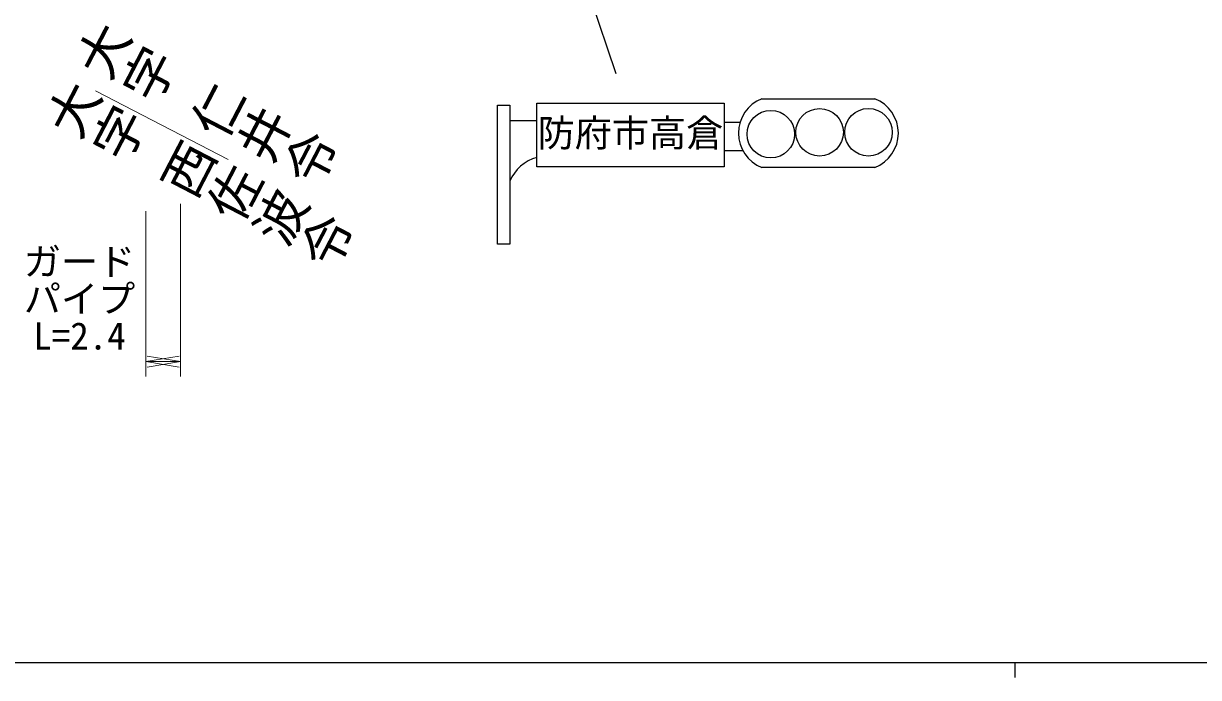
# Model space of a CAD drawing. Units: millimetres, scale not verified. Extents: x 40000 to 680000, y 20000 to 380000.
# Drawn here: x 101218 to 180363, y 204000 to 248034 of the extents above; entities that cross this region are included whole.
import ezdxf
from ezdxf.enums import TextEntityAlignment as Align

# ---------------------------------------------------------------- set-up
doc = ezdxf.new("R2010")
doc.units = ezdxf.units.MM
doc.header["$LTSCALE"] = 1000
for name, color, linetype, lineweight in [('M-BGD', 7, 'Continuous', 13), ('M-STR-HTXT', 7, 'Continuous', 13), ('M-STR-STRC', 7, 'Continuous', 13), ('M-TTL-BAND', 7, 'Continuous', 25)]:
    doc.layers.add(name, color=color, linetype=linetype, lineweight=lineweight)
doc.layers.add('M-BMK-HTXT', color=7, linetype='Continuous')
doc.styles.add('@ＭＳ ゴシック', font='')
doc.styles.add('ＭＳ ゴシック', font='')
doc.styles.get('@ＭＳ ゴシック').set_extended_font_data('@MS Gothic')
doc.styles.get('ＭＳ ゴシック').set_extended_font_data('MS Gothic')

# ---------------------------------------------------------------- blocks, each defined once
blk = doc.blocks.new('open_arrow')
at = {"color": 0, "linetype": 'Continuous', "lineweight": -2}
blk.add_lwpolyline([(7.5, 1.25), (0, 0), (7.5, -1.25)], dxfattribs=at)

msp = doc.modelspace()

# ---------------------------------------------------------------- linework, layer by layer
at = {"layer": 'M-BGD'}
msp.add_line((106073, 243501), (115003, 238878), dxfattribs=at)
at = {"layer": 'M-STR-HTXT'}
for p, q in [((111795, 235891), (111795, 224267)), ((109448, 235394), (109448, 224267)), ((109448, 225267), (111795, 225267))]:
    msp.add_line(p, q, dxfattribs=at)
at = {"layer": 'M-STR-STRC', "lineweight": 25}
for p, q in [((132740, 269562), (141107, 244670)), ((133156, 233185), (133156, 242530)), ((133156, 242530), (133975, 242530)), ((133975, 242530), (133975, 233185)), ((135799, 242662), (148403, 242662)), ((135799, 238391), (135799, 242662)), ((148403, 242662), (148403, 238391)), ((150953, 242967), (158563, 242967)), ((133975, 241504), (135799, 241504)), ((148403, 241400), (149485, 241400)), ((148403, 239475), (149667, 239475)), ((148403, 238391), (135799, 238391)), ((158563, 238339), (150953, 238339)), ((133975, 233185), (133156, 233185))]:
    msp.add_line(p, q, dxfattribs=at)
for centre in [(151554, 240584), (154841, 240710), (158132, 240712)]:
    msp.add_circle(centre, 1600, dxfattribs=at)
for centre, radius, start, end in [((151853, 240653), 2483, 111.2445, 248.7555), ((157663, 240653), 2483, 291.2445, 68.7555), ((136532, 236340), 2775, 105.31211, 157.13777)]:
    msp.add_arc(centre, radius, start, end, dxfattribs=at)
at = {"layer": 'M-TTL-BAND'}
for p, q in [((40000, 205000), (579000, 205000)), ((168000, 205000), (168000, 204000))]:
    msp.add_line(p, q, dxfattribs=at)

# ---------------------------------------------------------------- block references
at = {"layer": 'M-STR-HTXT', "xscale": 300, "yscale": 300}
msp.add_blockref('open_arrow', (109448, 225267), dxfattribs=at)
at = {"layer": 'M-STR-HTXT', "xscale": 300, "yscale": 300, "rotation": 180}
msp.add_blockref('open_arrow', (111795, 225267), dxfattribs=at)

# ---------------------------------------------------------------- texts
at = {"layer": 'M-BMK-HTXT', "style": '@ＭＳ ゴシック'}
for s, p in [('大字 仁井令', (121129, 236321)), ('大字 西佐波令', (122222, 230734))]:
    msp.add_text(s, height=2566, rotation=332.531, dxfattribs=at).set_placement(p, align=Align.BOTTOM_RIGHT)
at = {"layer": 'M-STR-HTXT', "style": 'ＭＳ ゴシック'}
for s, p in [('ガード', (104992, 230533)), ('パイプ', (104992, 228033)), ('L=2.4', (104992, 225533))]:
    msp.add_text(s, height=1833, dxfattribs=at).set_placement(p, align=Align.BOTTOM_CENTER)
at = {"layer": 'M-STR-STRC', "style": 'ＭＳ ゴシック'}
msp.add_text('防府市高倉', height=1833, dxfattribs=at).set_placement((135850, 239198), align=Align.BOTTOM_LEFT)

doc.saveas('drawing.dxf')
